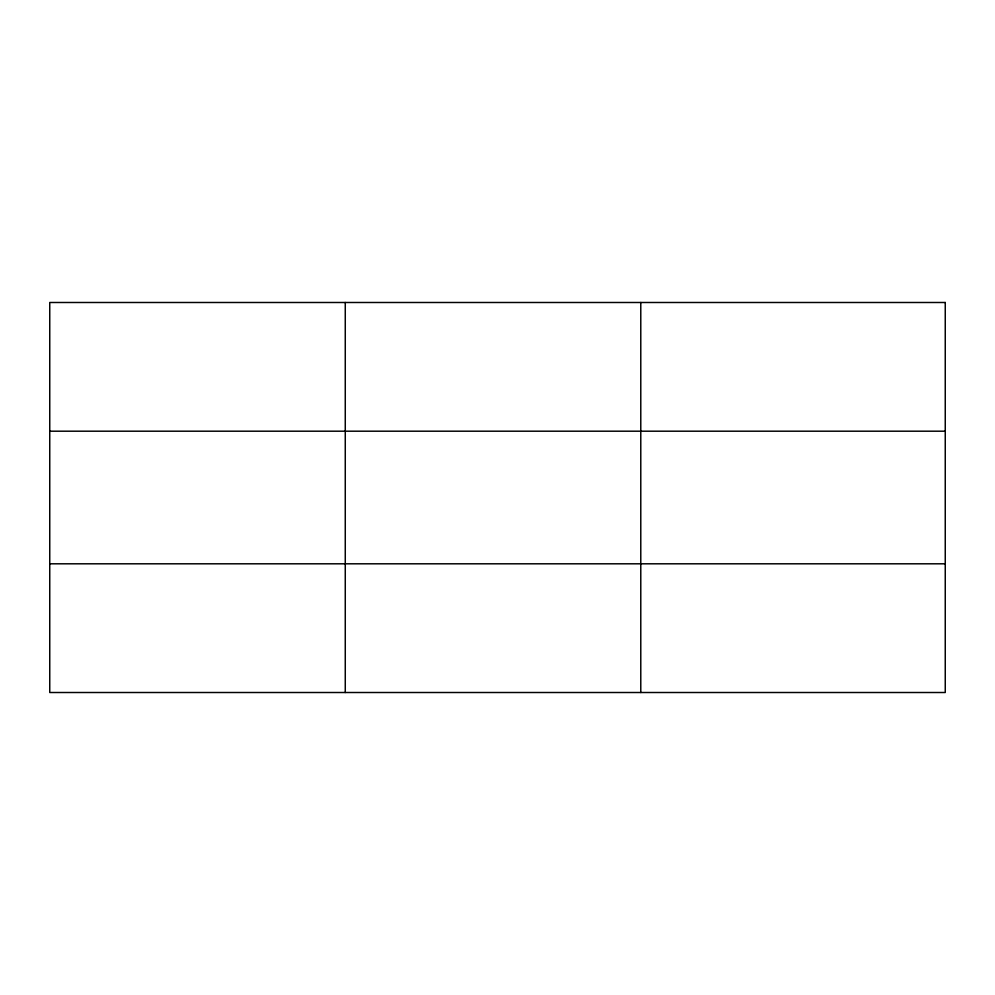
<?xml version="1.0" encoding="UTF-8"?>
<svg xmlns="http://www.w3.org/2000/svg" width="995" height="995" viewBox="0 0 995 995"><rect width="100%" height="100%" fill="white"/><g stroke="black" fill="none" stroke-linecap="round" stroke-linejoin="round"><path stroke-width="1.49" d="M345.265 692.508L345.265 302.492M640.78 692.508L640.78 302.492M49.75 431.196L945.25 431.196M49.75 563.804L945.25 563.804M945.25 302.492L945.25 692.508L49.75 692.508L49.75 302.492L945.25 302.492"/></g></svg>
